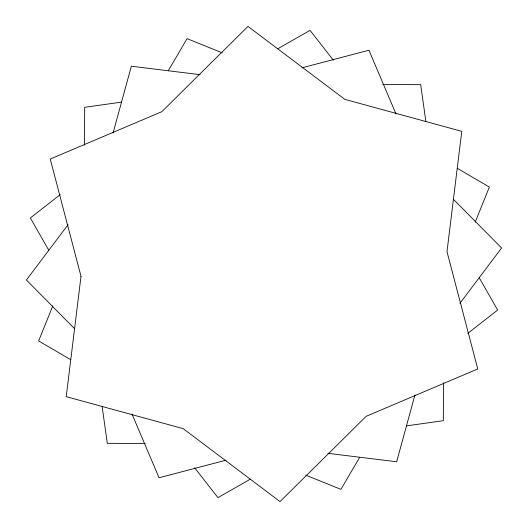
<?xml version="1.0" encoding="UTF-8"?>
<svg xmlns="http://www.w3.org/2000/svg" width="528" height="528" viewBox="0 0 528 528"><rect width="100%" height="100%" fill="white"/><g stroke="black" fill="none" stroke-linecap="round" stroke-linejoin="round"><path stroke-width="0.79" d="M84.48 145.246L84.678 107.309L121.427 102.142M443.52 382.754L443.322 420.691L406.573 425.858M113.065 133.056L131.34 66.231L200.105 74.672M414.935 394.944L396.66 461.769L327.895 453.328M52.846 305.778L38.636 340.949L70.686 359.674M475.154 222.222L489.364 187.051L457.314 168.326M168.326 70.686L187.051 38.636L222.222 52.846M359.674 457.314L340.949 489.364L305.778 475.154M68.092 224.671L26.4 280.005L74.554 328.654M459.908 303.329L501.6 247.995L453.446 199.346M60.251 194.601L30.353 217.958L48.748 250.199M467.749 333.399L497.647 310.042L479.252 277.801M277.801 48.748L310.042 30.353L333.399 60.251M250.199 479.252L217.958 497.647L194.601 467.749M301.93 67.815L368.94 50.233L396.013 114.002M226.07 460.185L159.06 477.767L131.987 413.998M382.754 84.48L420.691 84.678L425.858 121.427M145.246 443.52L107.309 443.322L102.142 406.573M81.008 276.322L66.231 396.66L183.176 428.637L280.005 501.6L366.168 416.315L477.767 368.94L446.992 251.678L461.769 131.34L344.824 99.363L247.995 26.4L161.832 111.685L50.233 159.06L81.008 276.322"/></g></svg>
